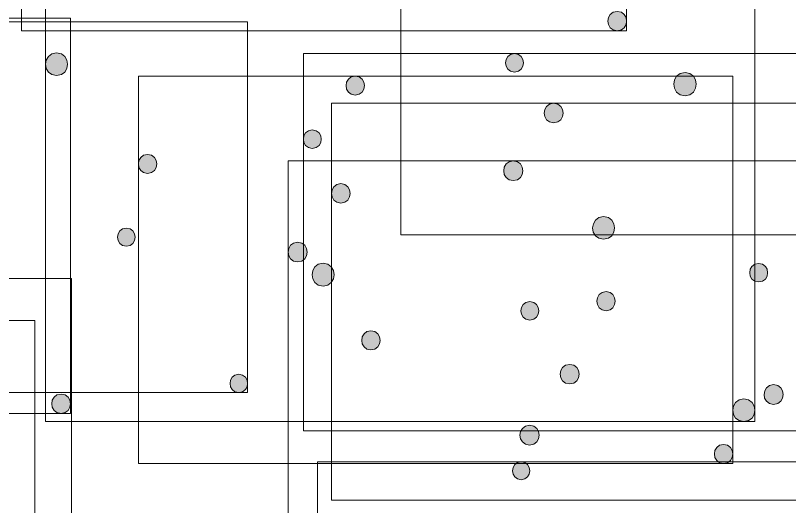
# Model space of a CAD drawing. Header units: inches. Extents: x -261 to 1116, y -954 to 202.
# Drawn here: x 347.2 to 550.3, y -499.8 to -371 of the extents above; entities that cross this region are included whole.
import ezdxf

# ---------------------------------------------------------------- set-up
doc = ezdxf.new("R2010")
doc.units = ezdxf.units.IN
doc.header["$MEASUREMENT"] = 0
doc.layers.add('Layer 1', color=7, linetype='Continuous')

# ---------------------------------------------------------------- blocks, each defined once
blk = doc.blocks.new('block 46')
at = {"layer": 'Layer 1', "true_color": 0x231f20}
h = blk.add_hatch(color=250, dxfattribs=at)
h.dxf.hatch_style = 2
edge = h.paths.add_edge_path()
edge.add_spline(control_points=[(324.27, -509.56), (327.9, -509.56), (327.9, -503.92), (324.27, -503.92), (320.64, -503.92), (320.63, -509.56), (324.27, -509.56), (324.27, -509.56), (324.27, -509.56), (324.27, -509.56)], knot_values=[0, 0, 0, 0, 1, 1, 1, 2, 2, 2, 3, 3, 3, 3], degree=3, periodic=1)
at = {"layer": 'Layer 1', "lineweight": 0}
blk.add_open_spline([(324.27, -509.56), (327.9, -509.56), (327.9, -503.92), (324.27, -503.92), (320.64, -503.92), (320.63, -509.56), (324.27, -509.56), (324.27, -509.56), (324.27, -509.56), (324.27, -509.56)], degree=3, knots=[0, 0, 0, 0, 1, 1, 1, 2, 2, 2, 3, 3, 3, 3], dxfattribs=at)
blk = doc.blocks.new('block 47')
at = {"layer": 'Layer 1', "true_color": 0x231f20}
h = blk.add_hatch(color=250, dxfattribs=at)
h.dxf.hatch_style = 2
edge = h.paths.add_edge_path()
edge.add_spline(control_points=[(359.17, -554.93), (362.8, -554.93), (362.8, -549.29), (359.17, -549.29), (355.54, -549.29), (355.53, -554.93), (359.17, -554.93), (359.17, -554.93), (359.17, -554.93), (359.17, -554.93)], knot_values=[0, 0, 0, 0, 1, 1, 1, 2, 2, 2, 3, 3, 3, 3], degree=3, periodic=1)
at = {"layer": 'Layer 1', "lineweight": 0}
blk.add_open_spline([(359.17, -554.93), (362.8, -554.93), (362.8, -549.29), (359.17, -549.29), (355.54, -549.29), (355.53, -554.93), (359.17, -554.93), (359.17, -554.93), (359.17, -554.93), (359.17, -554.93)], degree=3, knots=[0, 0, 0, 0, 1, 1, 1, 2, 2, 2, 3, 3, 3, 3], dxfattribs=at)
blk = doc.blocks.new('block 48')
at = {"layer": 'Layer 1', "true_color": 0x231f20}
h = blk.add_hatch(color=250, dxfattribs=at)
h.dxf.hatch_style = 2
edge = h.paths.add_edge_path()
edge.add_spline(control_points=[(254.46, -521.2), (258.1, -521.2), (258.1, -515.55), (254.46, -515.55), (250.83, -515.55), (250.83, -521.2), (254.46, -521.2), (254.46, -521.2), (254.46, -521.2), (254.46, -521.2)], knot_values=[0, 0, 0, 0, 1, 1, 1, 2, 2, 2, 3, 3, 3, 3], degree=3, periodic=1)
at = {"layer": 'Layer 1', "lineweight": 0}
blk.add_open_spline([(254.46, -521.2), (258.1, -521.2), (258.1, -515.55), (254.46, -515.55), (250.83, -515.55), (250.83, -521.2), (254.46, -521.2), (254.46, -521.2), (254.46, -521.2), (254.46, -521.2)], degree=3, knots=[0, 0, 0, 0, 1, 1, 1, 2, 2, 2, 3, 3, 3, 3], dxfattribs=at)
blk = doc.blocks.new('block 49')
at = {"layer": 'Layer 1', "true_color": 0x231f20}
h = blk.add_hatch(color=250, dxfattribs=at)
h.dxf.hatch_style = 2
edge = h.paths.add_edge_path()
edge.add_spline(control_points=[(249.81, -445.58), (253.44, -445.58), (253.45, -439.94), (249.81, -439.94), (246.18, -439.94), (246.17, -445.58), (249.81, -445.58), (249.81, -445.58), (249.81, -445.58), (249.81, -445.58)], knot_values=[0, 0, 0, 0, 1, 1, 1, 2, 2, 2, 3, 3, 3, 3], degree=3, periodic=1)
at = {"layer": 'Layer 1', "lineweight": 0}
blk.add_open_spline([(249.81, -445.58), (253.44, -445.58), (253.45, -439.94), (249.81, -439.94), (246.18, -439.94), (246.17, -445.58), (249.81, -445.58), (249.81, -445.58), (249.81, -445.58), (249.81, -445.58)], degree=3, knots=[0, 0, 0, 0, 1, 1, 1, 2, 2, 2, 3, 3, 3, 3], dxfattribs=at)
blk = doc.blocks.new('block 50')
at = {"layer": 'Layer 1', "true_color": 0x231f20}
h = blk.add_hatch(color=250, dxfattribs=at)
h.dxf.hatch_style = 2
edge = h.paths.add_edge_path()
edge.add_spline(control_points=[(188.15, -468.84), (191.78, -468.84), (191.79, -463.2), (188.15, -463.2), (184.52, -463.2), (184.52, -468.84), (188.15, -468.84), (188.15, -468.84), (188.15, -468.84), (188.15, -468.84)], knot_values=[0, 0, 0, 0, 1, 1, 1, 2, 2, 2, 3, 3, 3, 3], degree=3, periodic=1)
at = {"layer": 'Layer 1', "lineweight": 0}
blk.add_open_spline([(188.15, -468.84), (191.78, -468.84), (191.79, -463.2), (188.15, -463.2), (184.52, -463.2), (184.52, -468.84), (188.15, -468.84), (188.15, -468.84), (188.15, -468.84), (188.15, -468.84)], degree=3, knots=[0, 0, 0, 0, 1, 1, 1, 2, 2, 2, 3, 3, 3, 3], dxfattribs=at)
blk = doc.blocks.new('block 45')
at = {"layer": 'Layer 1', "lineweight": 0}
blk.add_lwpolyline([(185.43, -554.93), (361.89, -554.93), (361.89, -439.94), (185.43, -439.94), (185.43, -554.93)], dxfattribs=at)
at = {"layer": 'Layer 1'}
for name in ['block 49', 'block 50', 'block 46', 'block 48', 'block 47']:
    blk.add_blockref(name, (0, 0), dxfattribs=at)
blk = doc.blocks.new('block 58')
at = {"layer": 'Layer 1', "true_color": 0x231f20}
h = blk.add_hatch(color=250, dxfattribs=at)
h.dxf.hatch_style = 2
edge = h.paths.add_edge_path()
edge.add_spline(control_points=[(473.74, -334.16), (477.01, -334.16), (477.01, -329.08), (473.74, -329.08), (470.47, -329.08), (470.47, -334.16), (473.74, -334.16), (473.74, -334.16), (473.74, -334.16), (473.74, -334.16)], knot_values=[0, 0, 0, 0, 1, 1, 1, 2, 2, 2, 3, 3, 3, 3], degree=3, periodic=1)
at = {"layer": 'Layer 1', "lineweight": 0}
blk.add_open_spline([(473.74, -334.16), (477.01, -334.16), (477.01, -329.08), (473.74, -329.08), (470.47, -329.08), (470.47, -334.16), (473.74, -334.16), (473.74, -334.16), (473.74, -334.16), (473.74, -334.16)], degree=3, knots=[0, 0, 0, 0, 1, 1, 1, 2, 2, 2, 3, 3, 3, 3], dxfattribs=at)
blk = doc.blocks.new('block 59')
at = {"layer": 'Layer 1', "true_color": 0x231f20}
h = blk.add_hatch(color=250, dxfattribs=at)
h.dxf.hatch_style = 2
edge = h.paths.add_edge_path()
edge.add_spline(control_points=[(505.14, -374.97), (508.41, -374.97), (508.41, -369.9), (505.14, -369.9), (501.87, -369.9), (501.87, -374.97), (505.14, -374.97), (505.14, -374.97), (505.14, -374.97), (505.14, -374.97)], knot_values=[0, 0, 0, 0, 1, 1, 1, 2, 2, 2, 3, 3, 3, 3], degree=3, periodic=1)
at = {"layer": 'Layer 1', "lineweight": 0}
blk.add_open_spline([(505.14, -374.97), (508.41, -374.97), (508.41, -369.9), (505.14, -369.9), (501.87, -369.9), (501.87, -374.97), (505.14, -374.97), (505.14, -374.97), (505.14, -374.97), (505.14, -374.97)], degree=3, knots=[0, 0, 0, 0, 1, 1, 1, 2, 2, 2, 3, 3, 3, 3], dxfattribs=at)
blk = doc.blocks.new('block 60')
at = {"layer": 'Layer 1', "true_color": 0x231f20}
h = blk.add_hatch(color=250, dxfattribs=at)
h.dxf.hatch_style = 2
edge = h.paths.add_edge_path()
edge.add_spline(control_points=[(410.94, -344.62), (414.21, -344.62), (414.21, -339.55), (410.94, -339.55), (407.68, -339.55), (407.67, -344.62), (410.94, -344.62), (410.94, -344.62), (410.94, -344.62), (410.94, -344.62)], knot_values=[0, 0, 0, 0, 1, 1, 1, 2, 2, 2, 3, 3, 3, 3], degree=3, periodic=1)
at = {"layer": 'Layer 1', "lineweight": 0}
blk.add_open_spline([(410.94, -344.62), (414.21, -344.62), (414.21, -339.55), (410.94, -339.55), (407.68, -339.55), (407.67, -344.62), (410.94, -344.62), (410.94, -344.62), (410.94, -344.62), (410.94, -344.62)], degree=3, knots=[0, 0, 0, 0, 1, 1, 1, 2, 2, 2, 3, 3, 3, 3], dxfattribs=at)
blk = doc.blocks.new('block 61')
at = {"layer": 'Layer 1', "true_color": 0x231f20}
h = blk.add_hatch(color=250, dxfattribs=at)
h.dxf.hatch_style = 2
edge = h.paths.add_edge_path()
edge.add_spline(control_points=[(406.76, -276.59), (410.02, -276.59), (410.03, -271.51), (406.76, -271.51), (403.49, -271.51), (403.48, -276.59), (406.76, -276.59), (406.76, -276.59), (406.76, -276.59), (406.76, -276.59)], knot_values=[0, 0, 0, 0, 1, 1, 1, 2, 2, 2, 3, 3, 3, 3], degree=3, periodic=1)
at = {"layer": 'Layer 1', "lineweight": 0}
blk.add_open_spline([(406.76, -276.59), (410.02, -276.59), (410.03, -271.51), (406.76, -271.51), (403.49, -271.51), (403.48, -276.59), (406.76, -276.59), (406.76, -276.59), (406.76, -276.59), (406.76, -276.59)], degree=3, knots=[0, 0, 0, 0, 1, 1, 1, 2, 2, 2, 3, 3, 3, 3], dxfattribs=at)
blk = doc.blocks.new('block 62')
at = {"layer": 'Layer 1', "true_color": 0x231f20}
h = blk.add_hatch(color=250, dxfattribs=at)
h.dxf.hatch_style = 2
edge = h.paths.add_edge_path()
edge.add_spline(control_points=[(351.28, -297.52), (354.55, -297.52), (354.56, -292.45), (351.28, -292.45), (348.02, -292.45), (348.01, -297.52), (351.28, -297.52), (351.28, -297.52), (351.28, -297.52), (351.28, -297.52)], knot_values=[0, 0, 0, 0, 1, 1, 1, 2, 2, 2, 3, 3, 3, 3], degree=3, periodic=1)
at = {"layer": 'Layer 1', "lineweight": 0}
blk.add_open_spline([(351.28, -297.52), (354.55, -297.52), (354.56, -292.45), (351.28, -292.45), (348.02, -292.45), (348.01, -297.52), (351.28, -297.52), (351.28, -297.52), (351.28, -297.52), (351.28, -297.52)], degree=3, knots=[0, 0, 0, 0, 1, 1, 1, 2, 2, 2, 3, 3, 3, 3], dxfattribs=at)
blk = doc.blocks.new('block 57')
at = {"layer": 'Layer 1', "lineweight": 0}
blk.add_lwpolyline([(348.83, -374.97), (507.59, -374.97), (507.59, -271.51), (348.83, -271.51), (348.83, -374.97)], dxfattribs=at)
at = {"layer": 'Layer 1'}
for name in ['block 61', 'block 62', 'block 58', 'block 60', 'block 59']:
    blk.add_blockref(name, (0, 0), dxfattribs=at)
blk = doc.blocks.new('block 131')
at = {"layer": 'Layer 1', "true_color": 0x231f20}
h = blk.add_hatch(color=250, dxfattribs=at)
h.dxf.hatch_style = 2
edge = h.paths.add_edge_path()
edge.add_spline(control_points=[(546.17, -473.01), (549.5, -473.01), (549.51, -467.83), (546.17, -467.83), (542.84, -467.83), (542.83, -473.01), (546.17, -473.01), (546.17, -473.01), (546.17, -473.01), (546.17, -473.01)], knot_values=[0, 0, 0, 0, 1, 1, 1, 2, 2, 2, 3, 3, 3, 3], degree=3, periodic=1)
at = {"layer": 'Layer 1', "lineweight": 0}
blk.add_open_spline([(546.17, -473.01), (549.5, -473.01), (549.51, -467.83), (546.17, -467.83), (542.84, -467.83), (542.83, -473.01), (546.17, -473.01), (546.17, -473.01), (546.17, -473.01), (546.17, -473.01)], degree=3, knots=[0, 0, 0, 0, 1, 1, 1, 2, 2, 2, 3, 3, 3, 3], dxfattribs=at)
blk = doc.blocks.new('block 133')
at = {"layer": 'Layer 1', "true_color": 0x231f20}
h = blk.add_hatch(color=250, dxfattribs=at)
h.dxf.hatch_style = 2
edge = h.paths.add_edge_path()
edge.add_spline(control_points=[(482.12, -483.68), (485.45, -483.68), (485.45, -478.5), (482.12, -478.5), (478.79, -478.5), (478.78, -483.68), (482.12, -483.68), (482.12, -483.68), (482.12, -483.68), (482.12, -483.68)], knot_values=[0, 0, 0, 0, 1, 1, 1, 2, 2, 2, 3, 3, 3, 3], degree=3, periodic=1)
at = {"layer": 'Layer 1', "lineweight": 0}
blk.add_open_spline([(482.12, -483.68), (485.45, -483.68), (485.45, -478.5), (482.12, -478.5), (478.79, -478.5), (478.78, -483.68), (482.12, -483.68), (482.12, -483.68), (482.12, -483.68), (482.12, -483.68)], degree=3, knots=[0, 0, 0, 0, 1, 1, 1, 2, 2, 2, 3, 3, 3, 3], dxfattribs=at)
blk = doc.blocks.new('block 134')
at = {"layer": 'Layer 1', "true_color": 0x231f20}
h = blk.add_hatch(color=250, dxfattribs=at)
h.dxf.hatch_style = 2
edge = h.paths.add_edge_path()
edge.add_spline(control_points=[(477.85, -414.29), (481.18, -414.29), (481.18, -409.11), (477.85, -409.11), (474.52, -409.11), (474.51, -414.29), (477.85, -414.29), (477.85, -414.29), (477.85, -414.29), (477.85, -414.29)], knot_values=[0, 0, 0, 0, 1, 1, 1, 2, 2, 2, 3, 3, 3, 3], degree=3, periodic=1)
at = {"layer": 'Layer 1', "lineweight": 0}
blk.add_open_spline([(477.85, -414.29), (481.18, -414.29), (481.18, -409.11), (477.85, -409.11), (474.52, -409.11), (474.51, -414.29), (477.85, -414.29), (477.85, -414.29), (477.85, -414.29), (477.85, -414.29)], degree=3, knots=[0, 0, 0, 0, 1, 1, 1, 2, 2, 2, 3, 3, 3, 3], dxfattribs=at)
blk = doc.blocks.new('block 135')
at = {"layer": 'Layer 1', "true_color": 0x231f20}
h = blk.add_hatch(color=250, dxfattribs=at)
h.dxf.hatch_style = 2
edge = h.paths.add_edge_path()
edge.add_spline(control_points=[(421.27, -435.64), (424.6, -435.64), (424.6, -430.46), (421.27, -430.46), (417.94, -430.46), (417.93, -435.64), (421.27, -435.64), (421.27, -435.64), (421.27, -435.64), (421.27, -435.64)], knot_values=[0, 0, 0, 0, 1, 1, 1, 2, 2, 2, 3, 3, 3, 3], degree=3, periodic=1)
at = {"layer": 'Layer 1', "lineweight": 0}
blk.add_open_spline([(421.27, -435.64), (424.6, -435.64), (424.6, -430.46), (421.27, -430.46), (417.94, -430.46), (417.93, -435.64), (421.27, -435.64), (421.27, -435.64), (421.27, -435.64), (421.27, -435.64)], degree=3, knots=[0, 0, 0, 0, 1, 1, 1, 2, 2, 2, 3, 3, 3, 3], dxfattribs=at)
blk = doc.blocks.new('block 189')
at = {"layer": 'Layer 1', "true_color": 0x231f20}
h = blk.add_hatch(color=250, dxfattribs=at)
h.dxf.hatch_style = 2
edge = h.paths.add_edge_path()
edge.add_spline(control_points=[(359.19, -475.38), (362.46, -475.38), (362.47, -470.3), (359.19, -470.3), (355.92, -470.3), (355.91, -475.38), (359.19, -475.38), (359.19, -475.38), (359.19, -475.38), (359.19, -475.38)], knot_values=[0, 0, 0, 0, 1, 1, 1, 2, 2, 2, 3, 3, 3, 3], degree=3, periodic=1)
at = {"layer": 'Layer 1', "lineweight": 0}
blk.add_open_spline([(359.19, -475.38), (362.46, -475.38), (362.47, -470.3), (359.19, -470.3), (355.92, -470.3), (355.91, -475.38), (359.19, -475.38), (359.19, -475.38), (359.19, -475.38), (359.19, -475.38)], degree=3, knots=[0, 0, 0, 0, 1, 1, 1, 2, 2, 2, 3, 3, 3, 3], dxfattribs=at)
blk = doc.blocks.new('block 262')
at = {"layer": 'Layer 1', "true_color": 0x231f20}
h = blk.add_hatch(color=250, dxfattribs=at)
h.dxf.hatch_style = 2
edge = h.paths.add_edge_path()
edge.add_spline(control_points=[(319.51, -511.74), (322.67, -511.74), (322.68, -506.82), (319.51, -506.82), (316.34, -506.82), (316.34, -511.74), (319.51, -511.74), (319.51, -511.74), (319.51, -511.74), (319.51, -511.74)], knot_values=[0, 0, 0, 0, 1, 1, 1, 2, 2, 2, 3, 3, 3, 3], degree=3, periodic=1)
at = {"layer": 'Layer 1', "lineweight": 0}
blk.add_open_spline([(319.51, -511.74), (322.67, -511.74), (322.68, -506.82), (319.51, -506.82), (316.34, -506.82), (316.34, -511.74), (319.51, -511.74), (319.51, -511.74), (319.51, -511.74), (319.51, -511.74)], degree=3, knots=[0, 0, 0, 0, 1, 1, 1, 2, 2, 2, 3, 3, 3, 3], dxfattribs=at)
blk = doc.blocks.new('block 263')
at = {"layer": 'Layer 1', "true_color": 0x231f20}
h = blk.add_hatch(color=250, dxfattribs=at)
h.dxf.hatch_style = 2
edge = h.paths.add_edge_path()
edge.add_spline(control_points=[(349.94, -551.3), (353.1, -551.3), (353.11, -546.38), (349.94, -546.38), (346.77, -546.38), (346.76, -551.3), (349.94, -551.3), (349.94, -551.3), (349.94, -551.3), (349.94, -551.3)], knot_values=[0, 0, 0, 0, 1, 1, 1, 2, 2, 2, 3, 3, 3, 3], degree=3, periodic=1)
at = {"layer": 'Layer 1', "lineweight": 0}
blk.add_open_spline([(349.94, -551.3), (353.1, -551.3), (353.11, -546.38), (349.94, -546.38), (346.77, -546.38), (346.76, -551.3), (349.94, -551.3), (349.94, -551.3), (349.94, -551.3), (349.94, -551.3)], degree=3, knots=[0, 0, 0, 0, 1, 1, 1, 2, 2, 2, 3, 3, 3, 3], dxfattribs=at)
blk = doc.blocks.new('block 264')
at = {"layer": 'Layer 1', "true_color": 0x231f20}
h = blk.add_hatch(color=250, dxfattribs=at)
h.dxf.hatch_style = 2
edge = h.paths.add_edge_path()
edge.add_spline(control_points=[(258.65, -521.89), (261.81, -521.89), (261.82, -516.97), (258.65, -516.97), (255.48, -516.97), (255.48, -521.89), (258.65, -521.89), (258.65, -521.89), (258.65, -521.89), (258.65, -521.89)], knot_values=[0, 0, 0, 0, 1, 1, 1, 2, 2, 2, 3, 3, 3, 3], degree=3, periodic=1)
at = {"layer": 'Layer 1', "lineweight": 0}
blk.add_open_spline([(258.65, -521.89), (261.81, -521.89), (261.82, -516.97), (258.65, -516.97), (255.48, -516.97), (255.48, -521.89), (258.65, -521.89), (258.65, -521.89), (258.65, -521.89), (258.65, -521.89)], degree=3, knots=[0, 0, 0, 0, 1, 1, 1, 2, 2, 2, 3, 3, 3, 3], dxfattribs=at)
blk = doc.blocks.new('block 265')
at = {"layer": 'Layer 1', "true_color": 0x231f20}
h = blk.add_hatch(color=250, dxfattribs=at)
h.dxf.hatch_style = 2
edge = h.paths.add_edge_path()
edge.add_spline(control_points=[(254.59, -455.96), (257.75, -455.96), (257.76, -451.04), (254.59, -451.04), (251.42, -451.04), (251.42, -455.96), (254.59, -455.96), (254.59, -455.96), (254.59, -455.96), (254.59, -455.96)], knot_values=[0, 0, 0, 0, 1, 1, 1, 2, 2, 2, 3, 3, 3, 3], degree=3, periodic=1)
at = {"layer": 'Layer 1', "lineweight": 0}
blk.add_open_spline([(254.59, -455.96), (257.75, -455.96), (257.76, -451.04), (254.59, -451.04), (251.42, -451.04), (251.42, -455.96), (254.59, -455.96), (254.59, -455.96), (254.59, -455.96), (254.59, -455.96)], degree=3, knots=[0, 0, 0, 0, 1, 1, 1, 2, 2, 2, 3, 3, 3, 3], dxfattribs=at)
blk = doc.blocks.new('block 266')
at = {"layer": 'Layer 1', "true_color": 0x231f20}
h = blk.add_hatch(color=250, dxfattribs=at)
h.dxf.hatch_style = 2
edge = h.paths.add_edge_path()
edge.add_spline(control_points=[(200.83, -476.24), (204, -476.24), (204, -471.32), (200.83, -471.32), (197.67, -471.32), (197.66, -476.24), (200.83, -476.24), (200.83, -476.24), (200.83, -476.24), (200.83, -476.24)], knot_values=[0, 0, 0, 0, 1, 1, 1, 2, 2, 2, 3, 3, 3, 3], degree=3, periodic=1)
at = {"layer": 'Layer 1', "lineweight": 0}
blk.add_open_spline([(200.83, -476.24), (204, -476.24), (204, -471.32), (200.83, -471.32), (197.67, -471.32), (197.66, -476.24), (200.83, -476.24), (200.83, -476.24), (200.83, -476.24), (200.83, -476.24)], degree=3, knots=[0, 0, 0, 0, 1, 1, 1, 2, 2, 2, 3, 3, 3, 3], dxfattribs=at)
blk = doc.blocks.new('block 261')
at = {"layer": 'Layer 1', "lineweight": 0}
blk.add_lwpolyline([(198.45, -551.3), (352.31, -551.3), (352.31, -451.04), (198.45, -451.04), (198.45, -551.3)], dxfattribs=at)
at = {"layer": 'Layer 1'}
for name in ['block 265', 'block 266', 'block 262', 'block 264', 'block 263']:
    blk.add_blockref(name, (0, 0), dxfattribs=at)
blk = doc.blocks.new('block 267')
at = {"layer": 'Layer 1', "true_color": 0x231f20}
h = blk.add_hatch(color=250, dxfattribs=at)
h.dxf.hatch_style = 2
edge = h.paths.add_edge_path()
edge.add_spline(control_points=[(376.32, -431.52), (379.39, -431.52), (379.39, -426.75), (376.32, -426.75), (373.25, -426.75), (373.24, -431.52), (376.32, -431.52), (376.32, -431.52), (376.32, -431.52), (376.32, -431.52)], knot_values=[0, 0, 0, 0, 1, 1, 1, 2, 2, 2, 3, 3, 3, 3], degree=3, periodic=1)
at = {"layer": 'Layer 1', "lineweight": 0}
blk.add_open_spline([(376.32, -431.52), (379.39, -431.52), (379.39, -426.75), (376.32, -426.75), (373.25, -426.75), (373.24, -431.52), (376.32, -431.52), (376.32, -431.52), (376.32, -431.52), (376.32, -431.52)], degree=3, knots=[0, 0, 0, 0, 1, 1, 1, 2, 2, 2, 3, 3, 3, 3], dxfattribs=at)
blk = doc.blocks.new('block 268')
at = {"layer": 'Layer 1', "true_color": 0x231f20}
h = blk.add_hatch(color=250, dxfattribs=at)
h.dxf.hatch_style = 2
edge = h.paths.add_edge_path()
edge.add_spline(control_points=[(405.83, -469.89), (408.9, -469.89), (408.9, -465.12), (405.83, -465.12), (402.76, -465.12), (402.75, -469.89), (405.83, -469.89), (405.83, -469.89), (405.83, -469.89), (405.83, -469.89)], knot_values=[0, 0, 0, 0, 1, 1, 1, 2, 2, 2, 3, 3, 3, 3], degree=3, periodic=1)
at = {"layer": 'Layer 1', "lineweight": 0}
blk.add_open_spline([(405.83, -469.89), (408.9, -469.89), (408.9, -465.12), (405.83, -465.12), (402.76, -465.12), (402.75, -469.89), (405.83, -469.89), (405.83, -469.89), (405.83, -469.89), (405.83, -469.89)], degree=3, knots=[0, 0, 0, 0, 1, 1, 1, 2, 2, 2, 3, 3, 3, 3], dxfattribs=at)
blk = doc.blocks.new('block 277')
at = {"layer": 'Layer 1', "true_color": 0x231f20}
h = blk.add_hatch(color=250, dxfattribs=at)
h.dxf.hatch_style = 2
edge = h.paths.add_edge_path()
edge.add_spline(control_points=[(542.25, -440.89), (545.37, -440.89), (545.38, -436.03), (542.25, -436.03), (539.12, -436.03), (539.12, -440.89), (542.25, -440.89), (542.25, -440.89), (542.25, -440.89), (542.25, -440.89)], knot_values=[0, 0, 0, 0, 1, 1, 1, 2, 2, 2, 3, 3, 3, 3], degree=3, periodic=1)
at = {"layer": 'Layer 1', "lineweight": 0}
blk.add_open_spline([(542.25, -440.89), (545.37, -440.89), (545.38, -436.03), (542.25, -436.03), (539.12, -436.03), (539.12, -440.89), (542.25, -440.89), (542.25, -440.89), (542.25, -440.89), (542.25, -440.89)], degree=3, knots=[0, 0, 0, 0, 1, 1, 1, 2, 2, 2, 3, 3, 3, 3], dxfattribs=at)
blk = doc.blocks.new('block 279')
at = {"layer": 'Layer 1', "true_color": 0x231f20}
h = blk.add_hatch(color=250, dxfattribs=at)
h.dxf.hatch_style = 2
edge = h.paths.add_edge_path()
edge.add_spline(control_points=[(482.18, -450.9), (485.31, -450.9), (485.31, -446.05), (482.18, -446.05), (479.06, -446.05), (479.05, -450.9), (482.18, -450.9), (482.18, -450.9), (482.18, -450.9), (482.18, -450.9)], knot_values=[0, 0, 0, 0, 1, 1, 1, 2, 2, 2, 3, 3, 3, 3], degree=3, periodic=1)
at = {"layer": 'Layer 1', "lineweight": 0}
blk.add_open_spline([(482.18, -450.9), (485.31, -450.9), (485.31, -446.05), (482.18, -446.05), (479.06, -446.05), (479.05, -450.9), (482.18, -450.9), (482.18, -450.9), (482.18, -450.9), (482.18, -450.9)], degree=3, knots=[0, 0, 0, 0, 1, 1, 1, 2, 2, 2, 3, 3, 3, 3], dxfattribs=at)
blk = doc.blocks.new('block 280')
at = {"layer": 'Layer 1', "true_color": 0x231f20}
h = blk.add_hatch(color=250, dxfattribs=at)
h.dxf.hatch_style = 2
edge = h.paths.add_edge_path()
edge.add_spline(control_points=[(478.18, -385.83), (481.3, -385.83), (481.31, -380.98), (478.18, -380.98), (475.06, -380.98), (475.05, -385.83), (478.18, -385.83), (478.18, -385.83), (478.18, -385.83), (478.18, -385.83)], knot_values=[0, 0, 0, 0, 1, 1, 1, 2, 2, 2, 3, 3, 3, 3], degree=3, periodic=1)
at = {"layer": 'Layer 1', "lineweight": 0}
blk.add_open_spline([(478.18, -385.83), (481.3, -385.83), (481.31, -380.98), (478.18, -380.98), (475.06, -380.98), (475.05, -385.83), (478.18, -385.83), (478.18, -385.83), (478.18, -385.83), (478.18, -385.83)], degree=3, knots=[0, 0, 0, 0, 1, 1, 1, 2, 2, 2, 3, 3, 3, 3], dxfattribs=at)
blk = doc.blocks.new('block 281')
at = {"layer": 'Layer 1', "true_color": 0x231f20}
h = blk.add_hatch(color=250, dxfattribs=at)
h.dxf.hatch_style = 2
edge = h.paths.add_edge_path()
edge.add_spline(control_points=[(425.12, -405.85), (428.25, -405.85), (428.25, -401), (425.12, -401), (422, -401), (421.99, -405.85), (425.12, -405.85), (425.12, -405.85), (425.12, -405.85), (425.12, -405.85)], knot_values=[0, 0, 0, 0, 1, 1, 1, 2, 2, 2, 3, 3, 3, 3], degree=3, periodic=1)
at = {"layer": 'Layer 1', "lineweight": 0}
blk.add_open_spline([(425.12, -405.85), (428.25, -405.85), (428.25, -401), (425.12, -401), (422, -401), (421.99, -405.85), (425.12, -405.85), (425.12, -405.85), (425.12, -405.85), (425.12, -405.85)], degree=3, knots=[0, 0, 0, 0, 1, 1, 1, 2, 2, 2, 3, 3, 3, 3], dxfattribs=at)
blk = doc.blocks.new('block 287')
at = {"layer": 'Layer 1', "true_color": 0x231f20}
h = blk.add_hatch(color=250, dxfattribs=at)
h.dxf.hatch_style = 2
edge = h.paths.add_edge_path()
edge.add_spline(control_points=[(501.56, -429.68), (505.39, -429.68), (505.39, -423.73), (501.56, -423.73), (497.73, -423.73), (497.72, -429.68), (501.56, -429.68), (501.56, -429.68), (501.56, -429.68), (501.56, -429.68)], knot_values=[0, 0, 0, 0, 1, 1, 1, 2, 2, 2, 3, 3, 3, 3], degree=3, periodic=1)
at = {"layer": 'Layer 1', "lineweight": 0}
blk.add_open_spline([(501.56, -429.68), (505.39, -429.68), (505.39, -423.73), (501.56, -423.73), (497.73, -423.73), (497.72, -429.68), (501.56, -429.68), (501.56, -429.68), (501.56, -429.68), (501.56, -429.68)], degree=3, knots=[0, 0, 0, 0, 1, 1, 1, 2, 2, 2, 3, 3, 3, 3], dxfattribs=at)
blk = doc.blocks.new('block 288')
at = {"layer": 'Layer 1', "true_color": 0x231f20}
h = blk.add_hatch(color=250, dxfattribs=at)
h.dxf.hatch_style = 2
edge = h.paths.add_edge_path()
edge.add_spline(control_points=[(538.37, -477.53), (542.2, -477.53), (542.2, -471.58), (538.37, -471.58), (534.54, -471.58), (534.53, -477.53), (538.37, -477.53), (538.37, -477.53), (538.37, -477.53), (538.37, -477.53)], knot_values=[0, 0, 0, 0, 1, 1, 1, 2, 2, 2, 3, 3, 3, 3], degree=3, periodic=1)
at = {"layer": 'Layer 1', "lineweight": 0}
blk.add_open_spline([(538.37, -477.53), (542.2, -477.53), (542.2, -471.58), (538.37, -471.58), (534.54, -471.58), (534.53, -477.53), (538.37, -477.53), (538.37, -477.53), (538.37, -477.53), (538.37, -477.53)], degree=3, knots=[0, 0, 0, 0, 1, 1, 1, 2, 2, 2, 3, 3, 3, 3], dxfattribs=at)
blk = doc.blocks.new('block 289')
at = {"layer": 'Layer 1', "true_color": 0x231f20}
h = blk.add_hatch(color=250, dxfattribs=at)
h.dxf.hatch_style = 2
edge = h.paths.add_edge_path()
edge.add_spline(control_points=[(427.94, -441.95), (431.77, -441.95), (431.78, -436), (427.94, -436), (424.11, -436), (424.11, -441.95), (427.94, -441.95), (427.94, -441.95), (427.94, -441.95), (427.94, -441.95)], knot_values=[0, 0, 0, 0, 1, 1, 1, 2, 2, 2, 3, 3, 3, 3], degree=3, periodic=1)
at = {"layer": 'Layer 1', "lineweight": 0}
blk.add_open_spline([(427.94, -441.95), (431.77, -441.95), (431.78, -436), (427.94, -436), (424.11, -436), (424.11, -441.95), (427.94, -441.95), (427.94, -441.95), (427.94, -441.95), (427.94, -441.95)], degree=3, knots=[0, 0, 0, 0, 1, 1, 1, 2, 2, 2, 3, 3, 3, 3], dxfattribs=at)
blk = doc.blocks.new('block 291')
at = {"layer": 'Layer 1', "true_color": 0x231f20}
h = blk.add_hatch(color=250, dxfattribs=at)
h.dxf.hatch_style = 2
edge = h.paths.add_edge_path()
edge.add_spline(control_points=[(358, -386.74), (361.83, -386.74), (361.84, -380.79), (358, -380.79), (354.18, -380.79), (354.17, -386.74), (358, -386.74), (358, -386.74), (358, -386.74), (358, -386.74)], knot_values=[0, 0, 0, 0, 1, 1, 1, 2, 2, 2, 3, 3, 3, 3], degree=3, periodic=1)
at = {"layer": 'Layer 1', "lineweight": 0}
blk.add_open_spline([(358, -386.74), (361.83, -386.74), (361.84, -380.79), (358, -380.79), (354.18, -380.79), (354.17, -386.74), (358, -386.74), (358, -386.74), (358, -386.74), (358, -386.74)], degree=3, knots=[0, 0, 0, 0, 1, 1, 1, 2, 2, 2, 3, 3, 3, 3], dxfattribs=at)
blk = doc.blocks.new('block 309')
at = {"layer": 'Layer 1', "true_color": 0x231f20}
h = blk.add_hatch(color=250, dxfattribs=at)
h.dxf.hatch_style = 2
edge = h.paths.add_edge_path()
edge.add_spline(control_points=[(492.66, -467.62), (495.95, -467.62), (495.95, -462.51), (492.66, -462.51), (489.37, -462.51), (489.36, -467.62), (492.66, -467.62), (492.66, -467.62), (492.66, -467.62), (492.66, -467.62)], knot_values=[0, 0, 0, 0, 1, 1, 1, 2, 2, 2, 3, 3, 3, 3], degree=3, periodic=1)
at = {"layer": 'Layer 1', "lineweight": 0}
blk.add_open_spline([(492.66, -467.62), (495.95, -467.62), (495.95, -462.51), (492.66, -462.51), (489.37, -462.51), (489.36, -467.62), (492.66, -467.62), (492.66, -467.62), (492.66, -467.62), (492.66, -467.62)], degree=3, knots=[0, 0, 0, 0, 1, 1, 1, 2, 2, 2, 3, 3, 3, 3], dxfattribs=at)
blk = doc.blocks.new('block 310')
at = {"layer": 'Layer 1', "true_color": 0x231f20}
h = blk.add_hatch(color=250, dxfattribs=at)
h.dxf.hatch_style = 2
edge = h.paths.add_edge_path()
edge.add_spline(control_points=[(488.44, -399.13), (491.73, -399.13), (491.74, -394.02), (488.44, -394.02), (485.15, -394.02), (485.15, -399.13), (488.44, -399.13), (488.44, -399.13), (488.44, -399.13), (488.44, -399.13)], knot_values=[0, 0, 0, 0, 1, 1, 1, 2, 2, 2, 3, 3, 3, 3], degree=3, periodic=1)
at = {"layer": 'Layer 1', "lineweight": 0}
blk.add_open_spline([(488.44, -399.13), (491.73, -399.13), (491.74, -394.02), (488.44, -394.02), (485.15, -394.02), (485.15, -399.13), (488.44, -399.13), (488.44, -399.13), (488.44, -399.13), (488.44, -399.13)], degree=3, knots=[0, 0, 0, 0, 1, 1, 1, 2, 2, 2, 3, 3, 3, 3], dxfattribs=at)
blk = doc.blocks.new('block 311')
at = {"layer": 'Layer 1', "true_color": 0x231f20}
h = blk.add_hatch(color=250, dxfattribs=at)
h.dxf.hatch_style = 2
edge = h.paths.add_edge_path()
edge.add_spline(control_points=[(432.6, -420.2), (435.89, -420.2), (435.9, -415.09), (432.6, -415.09), (429.31, -415.09), (429.31, -420.2), (432.6, -420.2), (432.6, -420.2), (432.6, -420.2), (432.6, -420.2)], knot_values=[0, 0, 0, 0, 1, 1, 1, 2, 2, 2, 3, 3, 3, 3], degree=3, periodic=1)
at = {"layer": 'Layer 1', "lineweight": 0}
blk.add_open_spline([(432.6, -420.2), (435.89, -420.2), (435.9, -415.09), (432.6, -415.09), (429.31, -415.09), (429.31, -420.2), (432.6, -420.2), (432.6, -420.2), (432.6, -420.2), (432.6, -420.2)], degree=3, knots=[0, 0, 0, 0, 1, 1, 1, 2, 2, 2, 3, 3, 3, 3], dxfattribs=at)
blk = doc.blocks.new('block 314')
at = {"layer": 'Layer 1', "true_color": 0x231f20}
h = blk.add_hatch(color=250, dxfattribs=at)
h.dxf.hatch_style = 2
edge = h.paths.add_edge_path()
edge.add_spline(control_points=[(522.93, -392.01), (526.86, -392.01), (526.86, -385.91), (522.93, -385.91), (519.01, -385.91), (519, -392.01), (522.93, -392.01), (522.93, -392.01), (522.93, -392.01), (522.93, -392.01)], knot_values=[0, 0, 0, 0, 1, 1, 1, 2, 2, 2, 3, 3, 3, 3], degree=3, periodic=1)
at = {"layer": 'Layer 1', "lineweight": 0}
blk.add_open_spline([(522.93, -392.01), (526.86, -392.01), (526.86, -385.91), (522.93, -385.91), (519.01, -385.91), (519, -392.01), (522.93, -392.01), (522.93, -392.01), (522.93, -392.01), (522.93, -392.01)], degree=3, knots=[0, 0, 0, 0, 1, 1, 1, 2, 2, 2, 3, 3, 3, 3], dxfattribs=at)
blk = doc.blocks.new('block 377')
at = {"layer": 'Layer 1', "true_color": 0x231f20}
h = blk.add_hatch(color=250, dxfattribs=at)
h.dxf.hatch_style = 2
edge = h.paths.add_edge_path()
edge.add_spline(control_points=[(479.93, -492.77), (482.95, -492.77), (482.95, -488.09), (479.93, -488.09), (476.92, -488.09), (476.91, -492.77), (479.93, -492.77), (479.93, -492.77), (479.93, -492.77), (479.93, -492.77)], knot_values=[0, 0, 0, 0, 1, 1, 1, 2, 2, 2, 3, 3, 3, 3], degree=3, periodic=1)
at = {"layer": 'Layer 1', "lineweight": 0}
blk.add_open_spline([(479.93, -492.77), (482.95, -492.77), (482.95, -488.09), (479.93, -488.09), (476.92, -488.09), (476.91, -492.77), (479.93, -492.77), (479.93, -492.77), (479.93, -492.77), (479.93, -492.77)], degree=3, knots=[0, 0, 0, 0, 1, 1, 1, 2, 2, 2, 3, 3, 3, 3], dxfattribs=at)
blk = doc.blocks.new('block 394')
at = {"layer": 'Layer 1', "true_color": 0x231f20}
h = blk.add_hatch(color=250, dxfattribs=at)
h.dxf.hatch_style = 2
edge = h.paths.add_edge_path()
edge.add_spline(control_points=[(502.2, -448.42), (505.4, -448.42), (505.41, -443.43), (502.2, -443.43), (498.99, -443.43), (498.98, -448.42), (502.2, -448.42), (502.2, -448.42), (502.2, -448.42), (502.2, -448.42)], knot_values=[0, 0, 0, 0, 1, 1, 1, 2, 2, 2, 3, 3, 3, 3], degree=3, periodic=1)
at = {"layer": 'Layer 1', "lineweight": 0}
blk.add_open_spline([(502.2, -448.42), (505.4, -448.42), (505.41, -443.43), (502.2, -443.43), (498.99, -443.43), (498.98, -448.42), (502.2, -448.42), (502.2, -448.42), (502.2, -448.42), (502.2, -448.42)], degree=3, knots=[0, 0, 0, 0, 1, 1, 1, 2, 2, 2, 3, 3, 3, 3], dxfattribs=at)
blk = doc.blocks.new('block 395')
at = {"layer": 'Layer 1', "true_color": 0x231f20}
h = blk.add_hatch(color=250, dxfattribs=at)
h.dxf.hatch_style = 2
edge = h.paths.add_edge_path()
edge.add_spline(control_points=[(533.04, -488.52), (536.25, -488.52), (536.26, -483.53), (533.04, -483.53), (529.84, -483.53), (529.83, -488.52), (533.04, -488.52), (533.04, -488.52), (533.04, -488.52), (533.04, -488.52)], knot_values=[0, 0, 0, 0, 1, 1, 1, 2, 2, 2, 3, 3, 3, 3], degree=3, periodic=1)
at = {"layer": 'Layer 1', "lineweight": 0}
blk.add_open_spline([(533.04, -488.52), (536.25, -488.52), (536.26, -483.53), (533.04, -483.53), (529.84, -483.53), (529.83, -488.52), (533.04, -488.52), (533.04, -488.52), (533.04, -488.52), (533.04, -488.52)], degree=3, knots=[0, 0, 0, 0, 1, 1, 1, 2, 2, 2, 3, 3, 3, 3], dxfattribs=at)
blk = doc.blocks.new('block 396')
at = {"layer": 'Layer 1', "true_color": 0x231f20}
h = blk.add_hatch(color=250, dxfattribs=at)
h.dxf.hatch_style = 2
edge = h.paths.add_edge_path()
edge.add_spline(control_points=[(440.5, -458.7), (443.71, -458.7), (443.71, -453.71), (440.5, -453.71), (437.29, -453.71), (437.28, -458.7), (440.5, -458.7), (440.5, -458.7), (440.5, -458.7), (440.5, -458.7)], knot_values=[0, 0, 0, 0, 1, 1, 1, 2, 2, 2, 3, 3, 3, 3], degree=3, periodic=1)
at = {"layer": 'Layer 1', "lineweight": 0}
blk.add_open_spline([(440.5, -458.7), (443.71, -458.7), (443.71, -453.71), (440.5, -453.71), (437.29, -453.71), (437.28, -458.7), (440.5, -458.7), (440.5, -458.7), (440.5, -458.7), (440.5, -458.7)], degree=3, knots=[0, 0, 0, 0, 1, 1, 1, 2, 2, 2, 3, 3, 3, 3], dxfattribs=at)
blk = doc.blocks.new('block 397')
at = {"layer": 'Layer 1', "true_color": 0x231f20}
h = blk.add_hatch(color=250, dxfattribs=at)
h.dxf.hatch_style = 2
edge = h.paths.add_edge_path()
edge.add_spline(control_points=[(436.38, -391.86), (439.59, -391.86), (439.6, -386.87), (436.38, -386.87), (433.17, -386.87), (433.17, -391.86), (436.38, -391.86), (436.38, -391.86), (436.38, -391.86), (436.38, -391.86)], knot_values=[0, 0, 0, 0, 1, 1, 1, 2, 2, 2, 3, 3, 3, 3], degree=3, periodic=1)
at = {"layer": 'Layer 1', "lineweight": 0}
blk.add_open_spline([(436.38, -391.86), (439.59, -391.86), (439.6, -386.87), (436.38, -386.87), (433.17, -386.87), (433.17, -391.86), (436.38, -391.86), (436.38, -391.86), (436.38, -391.86), (436.38, -391.86)], degree=3, knots=[0, 0, 0, 0, 1, 1, 1, 2, 2, 2, 3, 3, 3, 3], dxfattribs=at)
blk = doc.blocks.new('block 398')
at = {"layer": 'Layer 1', "true_color": 0x231f20}
h = blk.add_hatch(color=250, dxfattribs=at)
h.dxf.hatch_style = 2
edge = h.paths.add_edge_path()
edge.add_spline(control_points=[(381.88, -412.42), (385.09, -412.42), (385.1, -407.44), (381.88, -407.44), (378.67, -407.44), (378.67, -412.42), (381.88, -412.42), (381.88, -412.42), (381.88, -412.42), (381.88, -412.42)], knot_values=[0, 0, 0, 0, 1, 1, 1, 2, 2, 2, 3, 3, 3, 3], degree=3, periodic=1)
at = {"layer": 'Layer 1', "lineweight": 0}
blk.add_open_spline([(381.88, -412.42), (385.09, -412.42), (385.1, -407.44), (381.88, -407.44), (378.67, -407.44), (378.67, -412.42), (381.88, -412.42), (381.88, -412.42), (381.88, -412.42), (381.88, -412.42)], degree=3, knots=[0, 0, 0, 0, 1, 1, 1, 2, 2, 2, 3, 3, 3, 3], dxfattribs=at)

msp = doc.modelspace()

# ---------------------------------------------------------------- linework, layer by layer
at = {"layer": 'Layer 1', "lineweight": 0}
for points in [[(448.31, -428.48), (639.06, -428.48), (639.06, -304.17), (448.31, -304.17), (448.31, -428.48)], [(355.13, -477.53), (541.24, -477.53), (541.24, -356.25), (355.13, -356.25), (355.13, -477.53)], [(202.57, -475.38), (361.65, -475.38), (361.65, -371.71), (202.57, -371.71), (202.57, -475.38)], [(258.92, -469.89), (408.13, -469.89), (408.13, -372.65), (258.92, -372.65), (258.92, -469.89)], [(422.78, -479.93), (574.62, -479.93), (574.62, -380.98), (422.78, -380.98), (422.78, -479.93)], [(379.47, -488.52), (535.45, -488.52), (535.45, -386.87), (379.47, -386.87), (379.47, -488.52)], [(430.13, -498.17), (589.95, -498.17), (589.95, -394.02), (430.13, -394.02), (430.13, -498.17)], [(418.77, -514.64), (580.7, -514.64), (580.7, -409.11), (418.77, -409.11), (418.77, -514.64)], [(426.48, -583.57), (572.99, -583.57), (572.99, -488.09), (426.48, -488.09), (426.48, -583.57)]]:
    msp.add_lwpolyline(points, dxfattribs=at)

# ---------------------------------------------------------------- block references
at = {"layer": 'Layer 1'}
for name in ['block 57', 'block 291', 'block 280', 'block 314', 'block 397', 'block 310', 'block 281', 'block 398', 'block 134', 'block 311', 'block 287', 'block 267', 'block 135', 'block 289', 'block 277', 'block 45', 'block 394', 'block 279', 'block 261', 'block 396', 'block 309', 'block 268', 'block 131', 'block 189', 'block 288', 'block 133', 'block 395', 'block 377']:
    msp.add_blockref(name, (0, 0), dxfattribs=at)

doc.saveas('drawing.dxf')
